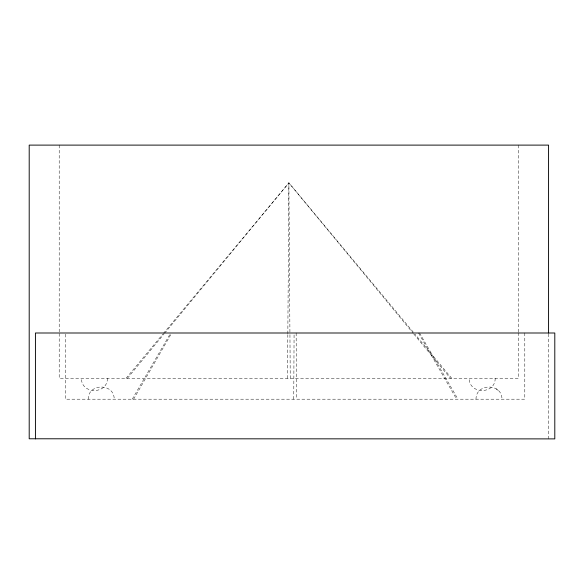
<?xml version="1.0" encoding="UTF-8"?>
<svg xmlns="http://www.w3.org/2000/svg" width="584" height="584" viewBox="0 0 584 584"><rect width="100%" height="100%" fill="white"/><g stroke="black" fill="none" stroke-linecap="round" stroke-linejoin="round"><path stroke-width="0.44" stroke-dasharray="2.92 2.19" d="M293.759 399.193L294.081 332.997M287.532 378.308L287.832 334.676M287.839 333.771L288.883 182.865L414.384 333.479M107.405 378.308C107.653 394.565 81.176 394.565 81.431 378.308M495.181 378.308C495.436 394.565 468.959 394.565 469.207 378.308M88.22 399.193C88.016 382.987 114.406 382.987 114.194 399.193M476.004 399.193C475.792 382.987 502.182 382.987 501.97 399.193M133.612 399.193L171.725 332.997M132.254 399.193L170.689 332.997M127.385 378.308L163.98 334.019M164.564 333.318L288.883 182.865L413.209 333.318M126.049 378.308L162.805 334.179M163.389 333.479L288.883 182.865L289.934 333.771M451.724 378.308L414.969 334.179M496.203 388.805L498.174 390.426M413.786 334.019L450.388 378.308M419.538 332.997L457.973 399.193M418.502 332.997L456.615 399.193M289.941 334.676L290.241 378.308M296.154 332.997L296.468 399.193M548.573 333.902L548.573 438.781M524.797 332.997L524.797 399.193L65.43 399.193L65.43 332.997M518.57 145.109L518.57 331.851M518.57 332.763L518.57 378.308L59.203 378.308L59.203 332.763M59.203 145.109L59.203 331.851"/><path stroke-width="0.88" d="M548.573 332.989L548.573 145.109L29.2 145.109L29.2 438.781L554.8 438.891L554.8 332.997L35.427 332.997L35.427 438.891"/></g></svg>
